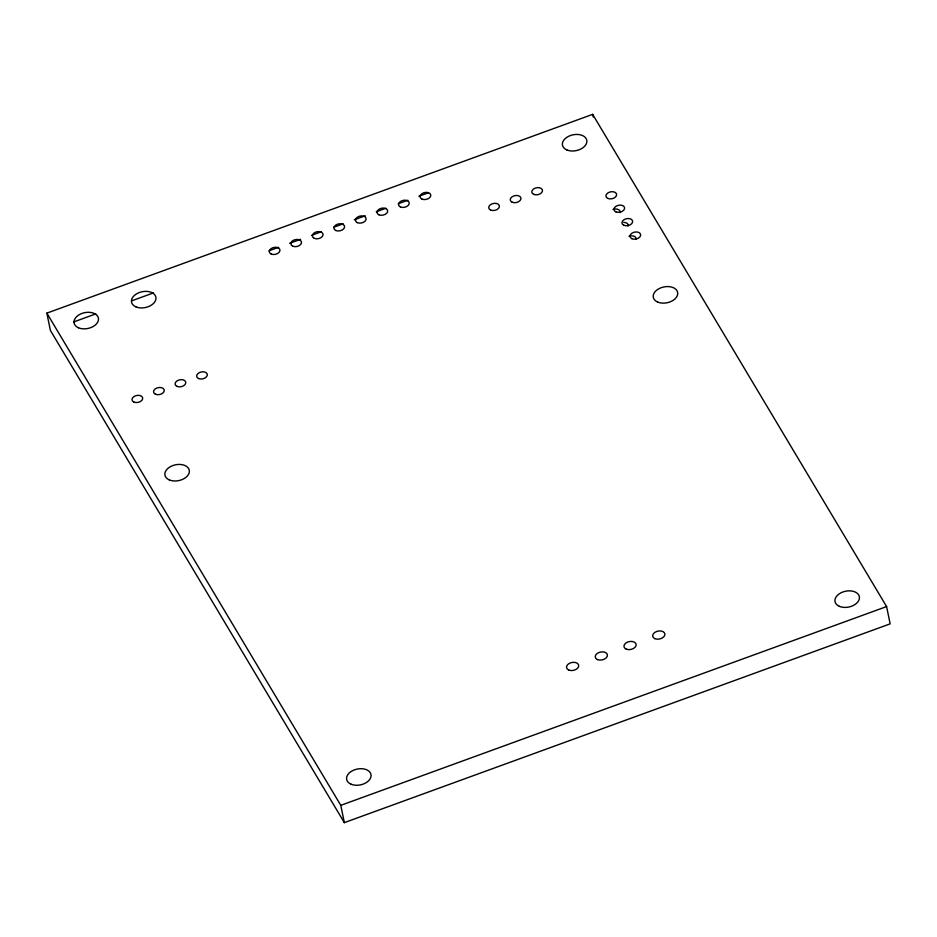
<?xml version="1.0" encoding="UTF-8"?>
<svg xmlns="http://www.w3.org/2000/svg" width="937" height="937" viewBox="0 0 937 937"><rect width="100%" height="100%" fill="white"/><g stroke="black" fill="none" stroke-linecap="round" stroke-linejoin="round"><path stroke-width="1.41" d="M46.85 313.134L592.664 114.361L886.601 606.567L890.15 623.866L344.336 822.639L50.399 330.433L46.85 313.134L340.787 805.34L344.336 822.639M73.777 321.918L95.773 313.907M131.52 300.894L153.516 292.883M269.001 250.823L278.629 247.321M289.627 243.315L300.625 239.31M311.623 235.304L321.25 231.802M333.619 227.293L343.247 223.791M354.245 219.785L365.243 215.779M376.241 211.774L385.868 208.272M398.237 203.762L407.864 200.26M418.862 196.255L428.49 192.741M340.787 805.34L886.601 606.567M592.664 114.361L593.215 117.02M628.985 236.311A5.423 3.537 -11.6 0 1 636.141 239.427M623.726 222.397A5.423 3.537 -11.6 0 1 628.13 226.004M612.95 209.466A5.423 3.537 -11.6 0 1 620.107 212.582M566.815 149.92A12.404 8.07 -11.6 0 0 586.714 142.682A12.404 8.07 -11.6 0 0 570.352 135.56A12.404 8.07 -11.6 0 0 566.815 149.92M839.365 606.333A12.404 8.07 -11.6 0 0 859.276 599.083A12.404 8.07 -11.6 0 0 842.913 591.973A12.404 8.07 -11.6 0 0 839.365 606.333M78.45 327.774A12.404 8.07 -11.6 0 0 98.35 320.524A12.404 8.07 -11.6 0 0 81.987 313.415A12.404 8.07 -11.6 0 0 78.45 327.774M135.912 306.856A12.404 8.07 -11.6 0 0 155.811 299.606A12.404 8.07 -11.6 0 0 139.449 292.485A12.404 8.07 -11.6 0 0 135.912 306.856M351.012 784.187A12.404 8.07 -11.6 0 0 370.911 776.937A12.404 8.07 -11.6 0 0 354.549 769.816A12.404 8.07 -11.6 0 0 351.012 784.187M657.669 302.065A12.404 8.07 -11.6 0 0 677.568 294.815A12.404 8.07 -11.6 0 0 661.206 287.694A12.404 8.07 -11.6 0 0 657.669 302.065M169.304 479.908A12.404 8.07 -11.6 0 0 189.204 472.658A12.404 8.07 -11.6 0 0 172.841 465.548A12.404 8.07 -11.6 0 0 169.304 479.908M654.881 638.659A6.208 4.041 -11.6 0 0 664.837 635.028A6.208 4.041 -11.6 0 0 656.65 631.468A6.208 4.041 -11.6 0 0 654.881 638.659M626.15 649.118A6.208 4.041 -11.6 0 0 636.106 645.488A6.208 4.041 -11.6 0 0 627.919 641.939A6.208 4.041 -11.6 0 0 626.15 649.118M597.431 659.578A6.208 4.041 -11.6 0 0 607.375 655.959A6.208 4.041 -11.6 0 0 599.2 652.398A6.208 4.041 -11.6 0 0 597.431 659.578M568.7 670.037A6.208 4.041 -11.6 0 0 578.656 666.418A6.208 4.041 -11.6 0 0 570.469 662.857A6.208 4.041 -11.6 0 0 568.7 670.037M133.932 402.09A5.423 3.537 -11.6 0 0 142.635 398.916A5.423 3.537 -11.6 0 0 135.478 395.801A5.423 3.537 -11.6 0 0 133.932 402.09M155.472 394.243A5.423 3.537 -11.6 0 0 164.186 391.069A5.423 3.537 -11.6 0 0 157.018 387.953A5.423 3.537 -11.6 0 0 155.472 394.243M177.023 386.395A5.423 3.537 -11.6 0 0 185.725 383.221A5.423 3.537 -11.6 0 0 178.569 380.117A5.423 3.537 -11.6 0 0 177.023 386.395M198.562 378.548A5.423 3.537 -11.6 0 0 207.276 375.374A5.423 3.537 -11.6 0 0 200.12 372.27A5.423 3.537 -11.6 0 0 198.562 378.548M533.727 194.392A5.423 3.537 -11.6 0 0 542.429 191.218A5.423 3.537 -11.6 0 0 535.273 188.103A5.423 3.537 -11.6 0 0 533.727 194.392M512.188 202.24A5.423 3.537 -11.6 0 0 520.89 199.066A5.423 3.537 -11.6 0 0 513.734 195.95A5.423 3.537 -11.6 0 0 512.188 202.24M490.637 210.075A5.423 3.537 -11.6 0 0 499.339 206.913A5.423 3.537 -11.6 0 0 492.183 203.797A5.423 3.537 -11.6 0 0 490.637 210.075M631.901 238.712A5.423 3.537 -11.6 0 0 640.603 235.55A5.423 3.537 -11.6 0 0 633.447 232.435A5.423 3.537 -11.6 0 0 631.901 238.712M623.878 225.29A5.423 3.537 -11.6 0 0 632.592 222.128A5.423 3.537 -11.6 0 0 625.424 219.012A5.423 3.537 -11.6 0 0 623.878 225.29M615.867 211.867A5.423 3.537 -11.6 0 0 624.569 208.705A5.423 3.537 -11.6 0 0 617.413 205.59A5.423 3.537 -11.6 0 0 615.867 211.867M607.844 198.445A5.423 3.537 -11.6 0 0 616.558 195.271A5.423 3.537 -11.6 0 0 609.401 192.167A5.423 3.537 -11.6 0 0 607.844 198.445M271.191 254.044A5.423 3.537 -11.6 0 0 279.905 250.87A5.423 3.537 -11.6 0 0 272.737 247.755A5.423 3.537 -11.6 0 0 271.191 254.044M292.742 246.197A5.423 3.537 -11.6 0 0 301.445 243.023A5.423 3.537 -11.6 0 0 294.288 239.907A5.423 3.537 -11.6 0 0 292.742 246.197M314.282 238.349A5.423 3.537 -11.6 0 0 322.996 235.175A5.423 3.537 -11.6 0 0 315.828 232.06A5.423 3.537 -11.6 0 0 314.282 238.349M335.833 230.502A5.423 3.537 -11.6 0 0 344.535 227.328A5.423 3.537 -11.6 0 0 337.379 224.224A5.423 3.537 -11.6 0 0 335.833 230.502M357.372 222.655A5.423 3.537 -11.6 0 0 366.086 219.481A5.423 3.537 -11.6 0 0 358.918 216.377A5.423 3.537 -11.6 0 0 357.372 222.655M378.923 214.807A5.423 3.537 -11.6 0 0 387.625 211.645A5.423 3.537 -11.6 0 0 380.469 208.529A5.423 3.537 -11.6 0 0 378.923 214.807M400.462 206.96A5.423 3.537 -11.6 0 0 409.176 203.797A5.423 3.537 -11.6 0 0 402.008 200.682A5.423 3.537 -11.6 0 0 400.462 206.96M422.013 199.112A5.423 3.537 -11.6 0 0 430.715 195.95A5.423 3.537 -11.6 0 0 423.559 192.835A5.423 3.537 -11.6 0 0 422.013 199.112"/></g></svg>
